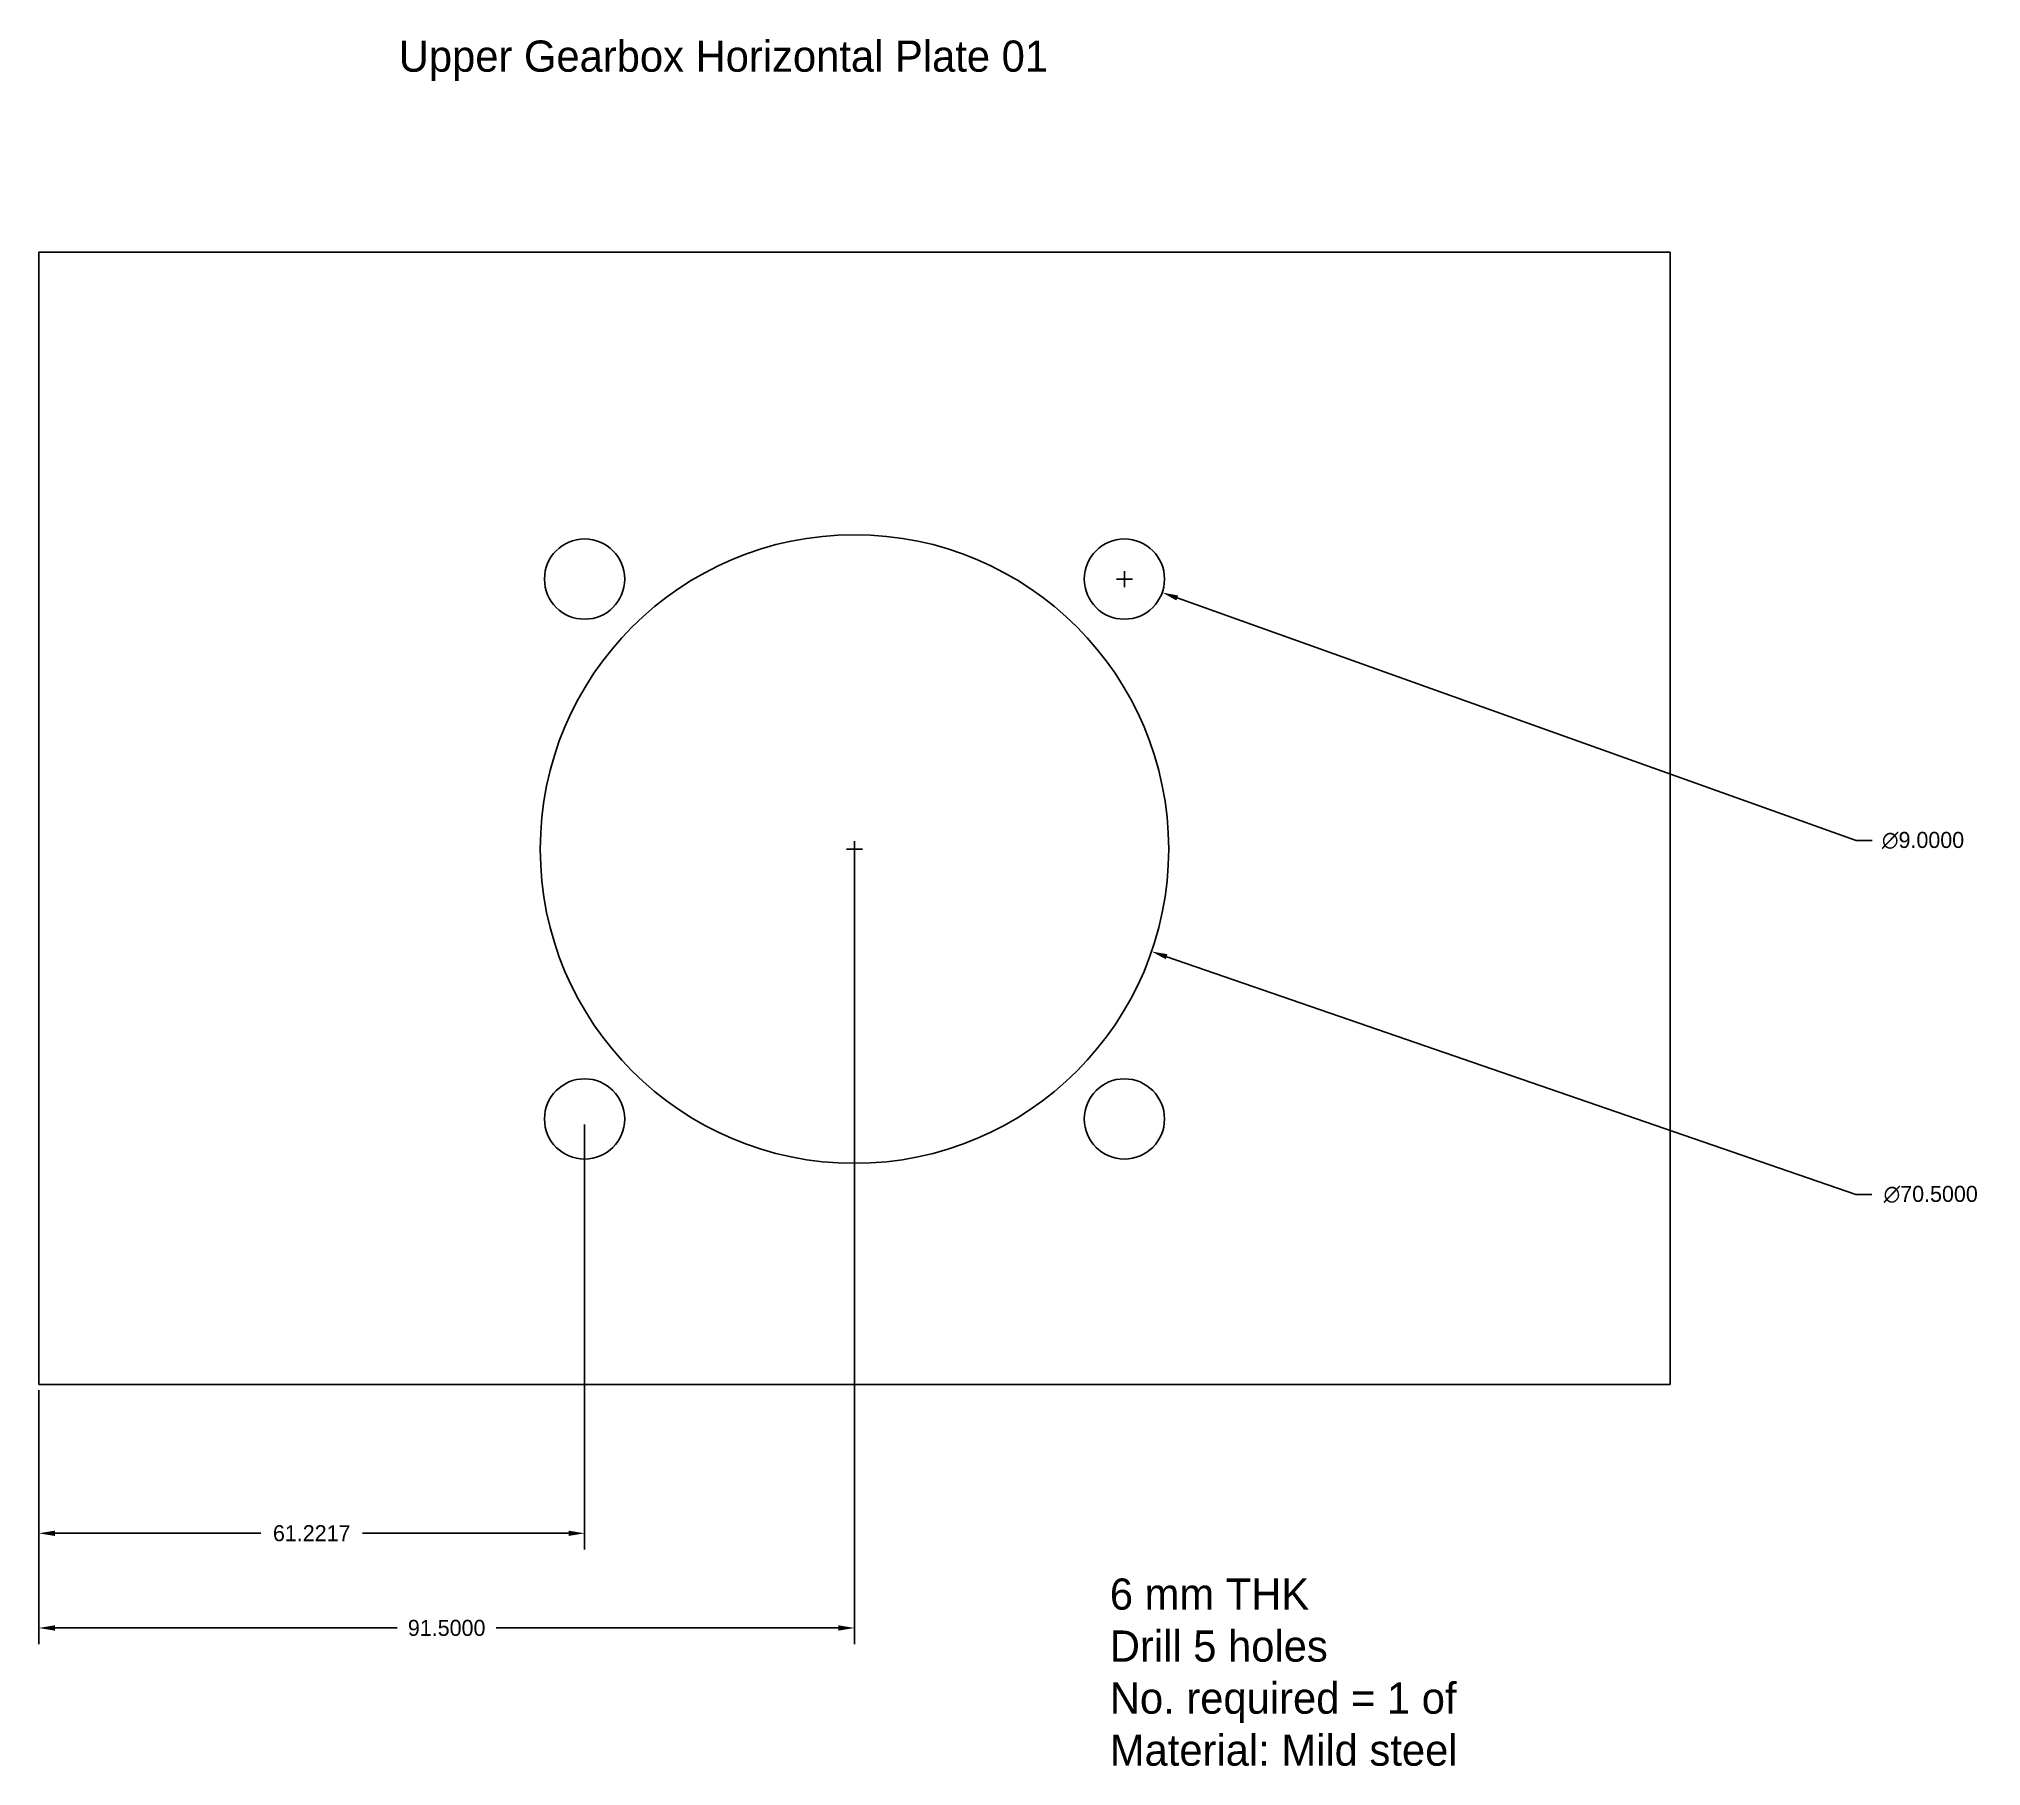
# Model space of a CAD drawing. Header units: inches. Extents: x 15 to 233, y -138 to 56.
import ezdxf

# ---------------------------------------------------------------- set-up
doc = ezdxf.new("R2010")
doc.units = ezdxf.units.IN
doc.header["$MEASUREMENT"] = 0
doc.layers.add('Annotations', color=7, linetype='Continuous', lineweight=25)
doc.dimstyles.get("Standard").update_dxf_attribs({"dimscale": 10, "dimtxt": 0.18, "dimasz": 0.18, "dimexe": 0.18, "dimexo": 0.0625, "dimgap": 0.09, "dimtad": 0, "dimtih": 1, "dimtoh": 1, "dimdec": 4, "dimzin": 0, "dimdsep": 46, "dimtxsty": 'Standard', "dimcen": 0.09, "dimadec": 0, "dimazin": 0, "dimtfac": 1, "dimtdec": 4, "dimtofl": 0, "dimtmove": 0, "dimatfit": 3, "dimfxl": 1, "dimtolj": 1, "dimtzin": 0, "dimarcsym": 0})

# ---------------------------------------------------------------- blocks, each defined once
blk = doc.blocks.new('*D1')
at = {"color": 0, "lineweight": -2}
for p, q in [((76.03, -65.85), (76.03, -113.5)), ((14.81, -95.63), (14.81, -113.5)), ((16.61, -111.7), (39.72, -111.7)), ((74.23, -111.7), (51.12, -111.7))]:
    blk.add_line(p, q, dxfattribs=at)
at = {"color": 0}
for points in [[(16.61, -111.4), (16.61, -112), (14.81, -111.7)], [(74.23, -111.4), (74.23, -112), (76.03, -111.7)]]:
    blk.add_solid(points, dxfattribs=at)
at = {"layer": 'Defpoints', "color": 0}
for p in [(76.03, -65.23), (14.81, -95.01), (76.03, -111.7)]:
    blk.add_point(p, dxfattribs=at)
at = {"color": 0, "insert": (45.42, -111.7), "char_height": 1.8, "attachment_point": 5}
blk.add_mtext('\\A1;61.2217', dxfattribs=at)
blk = doc.blocks.new('*D2')
at = {"color": 0, "lineweight": -2}
for p, q in [((106.31, -35.57), (106.31, -124.12)), ((14.81, -95.63), (14.81, -124.12)), ((16.61, -122.32), (55.01, -122.32)), ((104.51, -122.32), (66.11, -122.32))]:
    blk.add_line(p, q, dxfattribs=at)
at = {"color": 0}
for points in [[(16.61, -122.02), (16.61, -122.62), (14.81, -122.32)], [(104.51, -122.02), (104.51, -122.62), (106.31, -122.32)]]:
    blk.add_solid(points, dxfattribs=at)
at = {"layer": 'Defpoints', "color": 0}
for p in [(106.31, -34.95), (14.81, -95.01), (106.31, -122.32)]:
    blk.add_point(p, dxfattribs=at)
at = {"color": 0, "insert": (60.56, -122.32), "char_height": 1.8, "attachment_point": 5}
blk.add_mtext('\\A1;91.5000', dxfattribs=at)
blk = doc.blocks.new('*D3')
at = {"color": 0, "lineweight": -2}
for p, q in [((106.31, -35.85), (106.31, -34.05)), ((105.41, -34.95), (107.21, -34.95)), ((218.64, -73.69), (141.34, -47.03)), ((220.44, -73.69), (218.64, -73.69))]:
    blk.add_line(p, q, dxfattribs=at)
at = {"color": 0}
blk.add_solid([(141.43, -46.75), (141.24, -47.31), (139.63, -46.44)], dxfattribs=at)
at = {"layer": 'Defpoints', "color": 0}
for p in [(72.99, -23.45), (139.63, -46.44)]:
    blk.add_point(p, dxfattribs=at)
at = {"color": 0, "insert": (227.04, -73.69), "char_height": 1.8, "attachment_point": 5}
blk.add_mtext('\\A1;∅70.5000', dxfattribs=at)
blk = doc.blocks.new('*D4')
at = {"color": 0, "lineweight": -2}
for p, q in [((136.59, -5.57), (136.59, -3.77)), ((135.69, -4.67), (137.49, -4.67)), ((218.68, -33.99), (142.52, -6.79)), ((220.48, -33.99), (218.68, -33.99))]:
    blk.add_line(p, q, dxfattribs=at)
at = {"color": 0}
blk.add_solid([(142.62, -6.51), (142.42, -7.07), (140.83, -6.18)], dxfattribs=at)
at = {"layer": 'Defpoints', "color": 0}
for p in [(132.35, -3.16), (140.83, -6.18)]:
    blk.add_point(p, dxfattribs=at)
at = {"color": 0, "insert": (226.18, -33.99), "char_height": 1.8, "attachment_point": 5}
blk.add_mtext('\\A1;∅9.0000', dxfattribs=at)

msp = doc.modelspace()

# ---------------------------------------------------------------- linework, layer by layer
for p, q in [((197.81036, 31.99185), (14.81036, 31.99185)), ((14.81036, 31.99185), (14.81036, -95.00815)), ((197.81036, -95.00815), (197.81036, 31.99185)), ((14.81036, -95.00815), (197.81036, -95.00815))]:
    msp.add_line(p, q)
for centre, radius in [((106.31036, -34.94815), 35.25), ((76.03205, -4.66984), 4.5), ((136.58867, -4.66984), 4.5), ((76.03205, -65.22646), 4.5), ((136.58867, -65.22646), 4.5)]:
    msp.add_circle(centre, radius)

# ---------------------------------------------------------------- texts
at = {"insert": (134.95325, -116.76319), "char_height": 3.5, "width": 109.1791508, "attachment_point": 1}
msp.add_mtext('6 mm THK\\PDrill 5 holes\\PNo. required = 1 of\\PMaterial: Mild steel', dxfattribs=at)
at = {"layer": 'Annotations', "insert": (55.18311, 55.73617), "char_height": 3.5, "attachment_point": 1}
msp.add_mtext_dynamic_manual_height_columns('Upper Gearbox Horizontal Plate 01', width=270.4385341, gutter_width=17.5, heights=[0], dxfattribs=at)

# ---------------------------------------------------------------- dimensions: what is measured, and where the dimension line sits
at = {"color": 5}
for p1, p2, picture, middle in [((132.35079, -3.15644), (140.82655, -6.18323), '*D4', (226.18108, -33.98595)), ((72.98686, -23.45437), (139.63386, -46.44193), '*D3', (227.04364, -73.6936))]:
    dim = msp.add_diameter_dim_2p(p1=p1, p2=p2, dimstyle='Standard', dxfattribs=at)
    dim.commit()
    dim.dimension.update_dxf_attribs({"geometry": picture, "text_midpoint": middle, "dimtype": 163})
for base, p2, picture, middle in [((106.31036, -122.31513), (106.31036, -34.94815), '*D2', (60.56036, -122.31513)), ((76.03205, -111.69688), (76.03205, -65.22646), '*D1', (45.4212, -111.69688))]:
    dim = msp.add_linear_dim(base=base, p1=(14.81036, -95.00815), p2=p2, dimstyle='Standard', dxfattribs=at)
    dim.commit()
    dim.dimension.update_dxf_attribs({"geometry": picture, "text_midpoint": middle})

doc.saveas('drawing.dxf')
